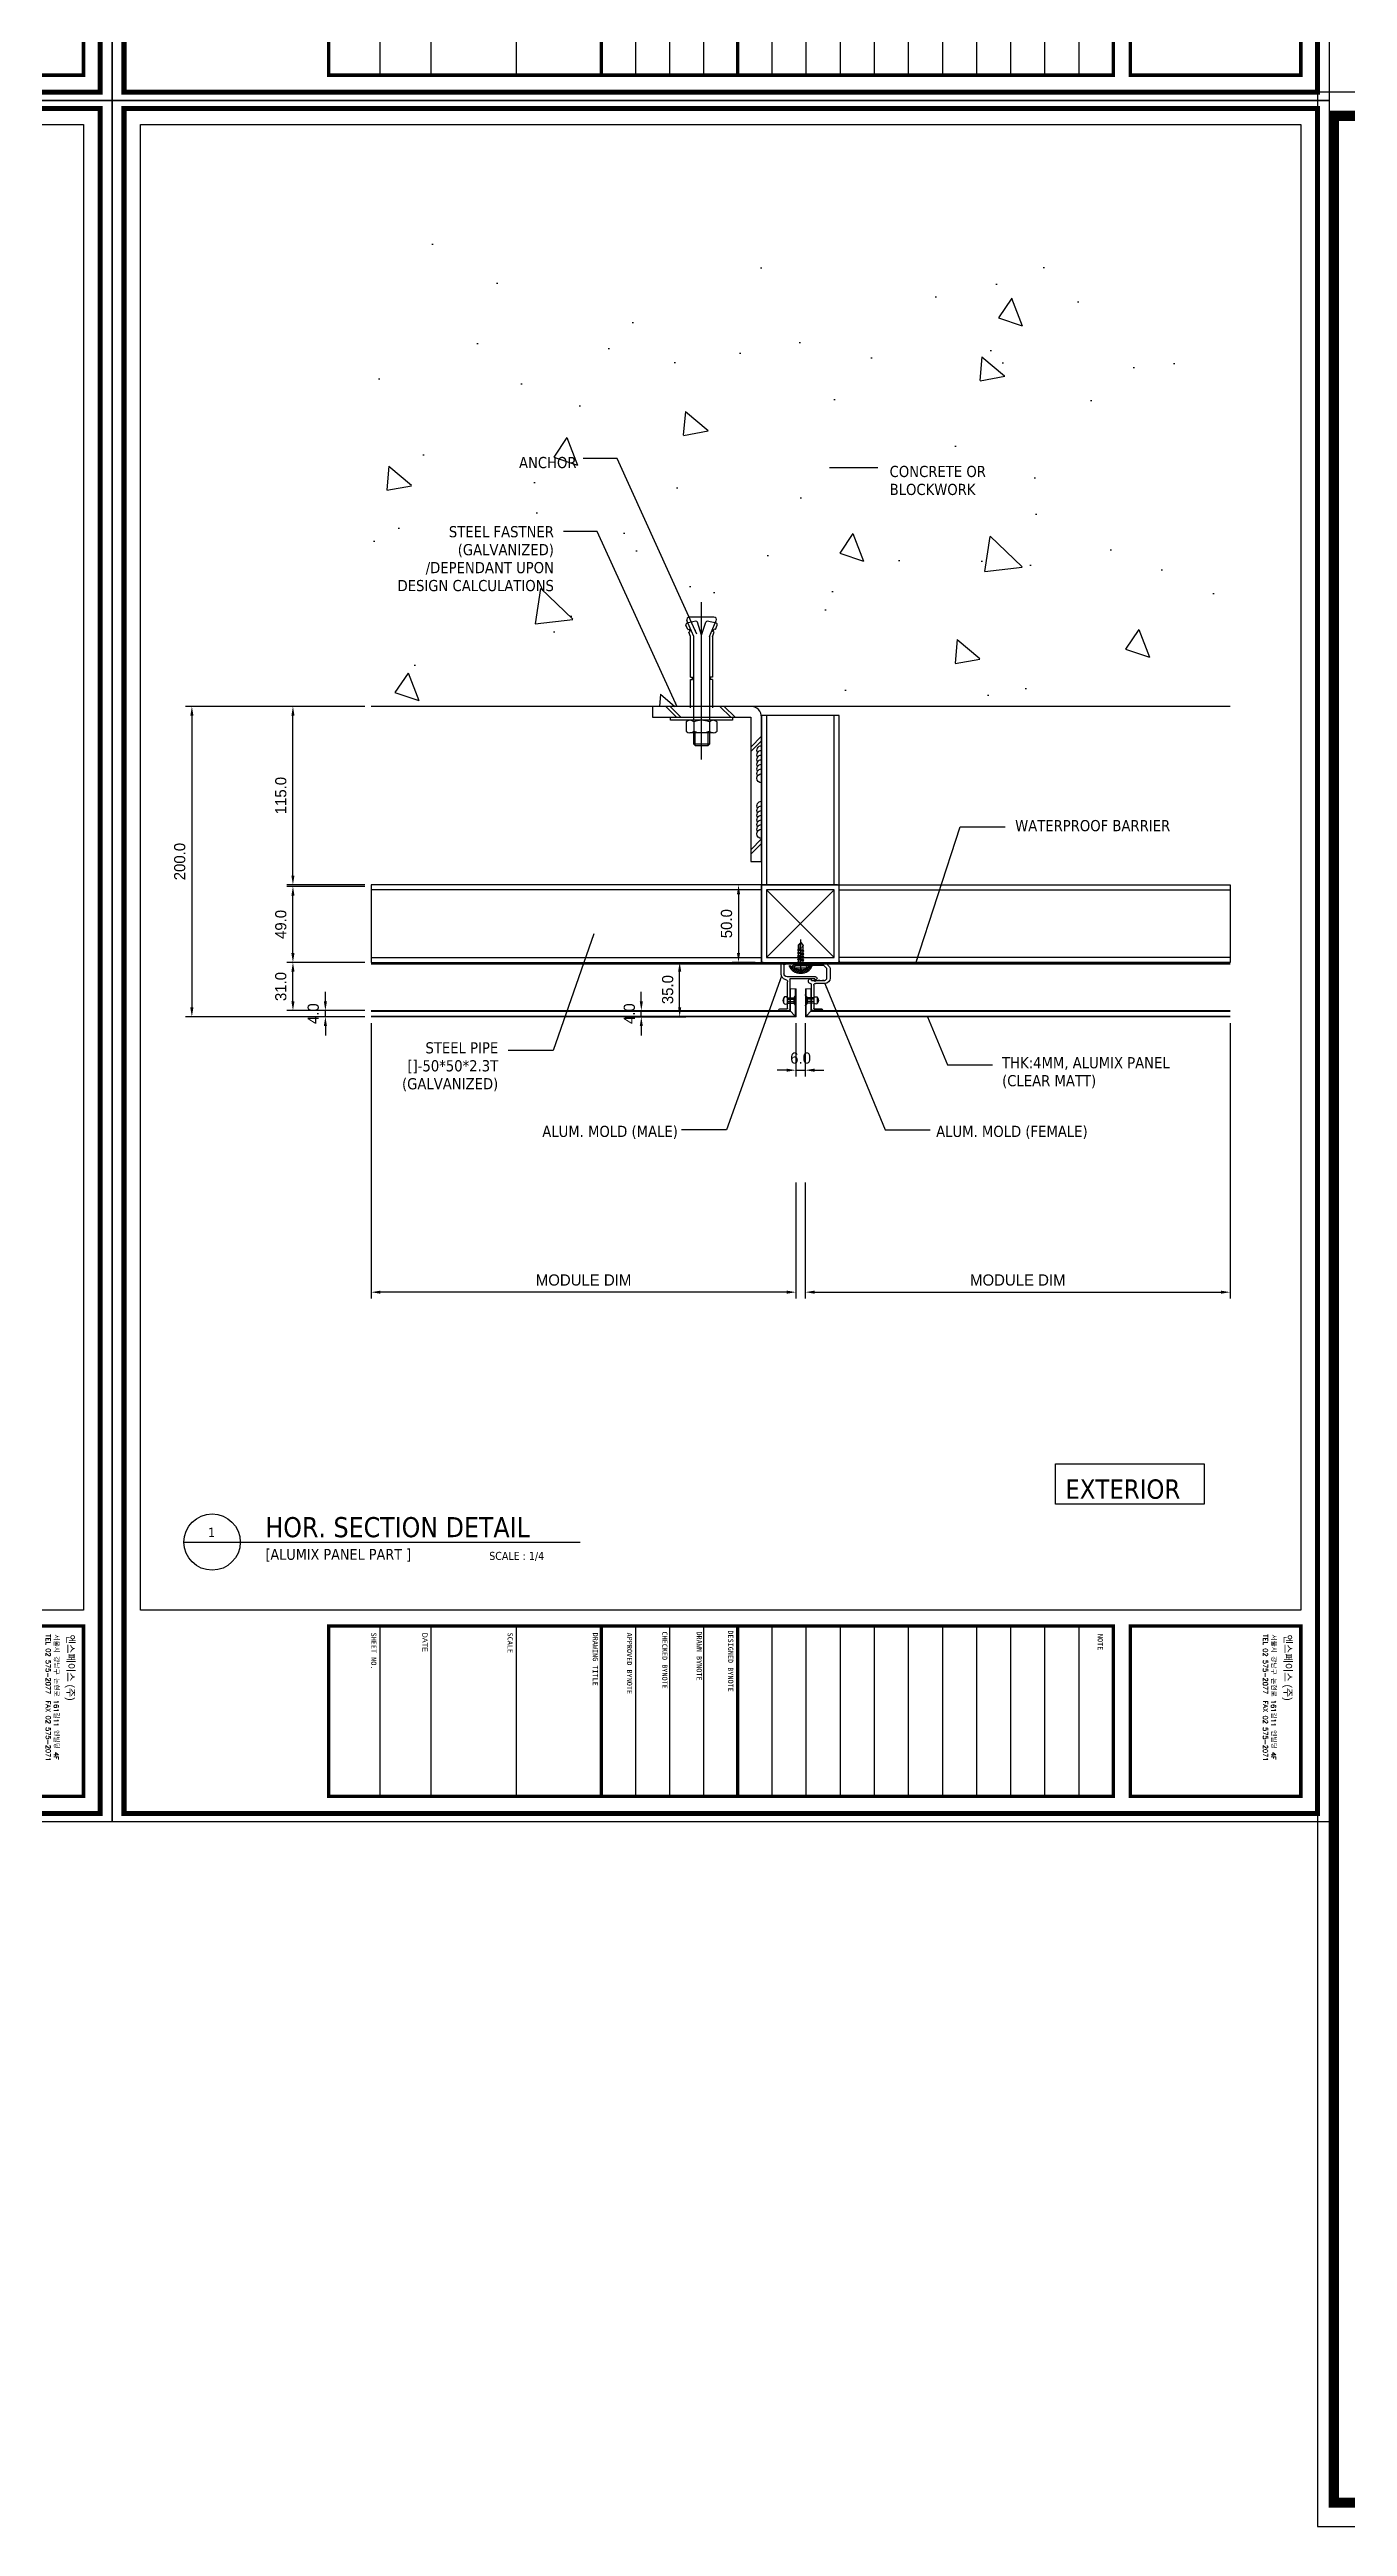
# Model space of a CAD drawing. Header units: millimetres. Extents: x 7297 to 60227, y -7497 to 19324.
# Drawn here: x 15124 to 15960, y 5186 to 6782 of the extents above; entities that cross this region are included whole.
import ezdxf

# ---------------------------------------------------------------- set-up
doc = ezdxf.new("R2010")
doc.units = ezdxf.units.MM
doc.linetypes.add('HIDDEN', pattern=[0.375, 0.25, -0.125])
for name, color, linetype in [('NS_AL_MOLD', 7, 'Continuous'), ('NS_BRACKET_NUTS', 1, 'Continuous'), ('NS_CAULKING', 8, 'Continuous'), ('NS_COL_RED', 1, 'Continuous'), ('NS_COL_WHITE', 7, 'Continuous'), ('NS_COL_YELLOW', 2, 'Continuous'), ('NS_CON', 8, 'Continuous'), ('NS_DIM', 1, 'Continuous'), ('NS_FORM', 7, 'Continuous'), ('NS_FRAME', 253, 'Continuous'), ('NS_PIPE_FRAME', 2, 'Continuous'), ('NS_RIVET_SCREW', 1, 'Continuous'), ('NS_TEXT', 2, 'Continuous'), ('NS_WATERPROOF', 150, 'Continuous'), ('NS_WELD', 1, 'Continuous')]:
    doc.layers.add(name, color=color, linetype=linetype)
doc.layers.add('NS_AL_PANEL', color=32, linetype='Continuous', lineweight=9)
doc.styles.add('Expo M', font='Expo M.ttf')
doc.styles.add('HGTXT', font='romans.shx', dxfattribs={"bigfont": 'whgtxt.shx'})
doc.dimstyles.new('DS2', dxfattribs={"dimscale": 2, "dimtxt": 1.8, "dimasz": 1.5, "dimexe": 1, "dimexo": 1, "dimgap": 0.5, "dimtad": 1, "dimtoh": 1, "dimdec": 1, "dimzin": 1, "dimdsep": 46, "dimtxsty": 'Expo M', "dimcen": 2, "dimadec": 1, "dimazin": 0, "dimtfac": 1, "dimtdec": 4, "dimtix": 1, "dimtmove": 1, "dimatfit": 3, "dimfxl": 1, "dimtolj": 1, "dimtzin": 1, "dimarcsym": 0})
doc.dimstyles.new('N-SPACE', dxfattribs={"dimscale": 4, "dimtxt": 1.8, "dimasz": 1.5, "dimexe": 1, "dimexo": 1, "dimgap": 1, "dimtad": 1, "dimtoh": 1, "dimdec": 1, "dimzin": 1, "dimdsep": 46, "dimtxsty": 'Expo M', "dimcen": 2, "dimclrd": 1, "dimclre": 1, "dimclrt": 2, "dimadec": 1, "dimazin": 0, "dimtfac": 1, "dimtdec": 1, "dimtix": 1, "dimtmove": 1, "dimatfit": 3, "dimfxl": 1, "dimtolj": 1, "dimtzin": 1, "dimarcsym": 0})
pattern_1 = [(45, (-549004.8037, 34338.6806), (-0.6735192091, 0.6735192091), []), (135, (-549004.8037, 34338.6806), (-0.6735192091, -0.6735192091), [])]

# ---------------------------------------------------------------- blocks, each defined once
blk = doc.blocks.new('AL-TEMPLATE')
at = {"color": 8}
for p, q in [((2716.82, 1392.97), (2800.02, 1392.97)), ((2716.82, 1376.33), (2800.02, 1376.33)), ((2716.82, 1359.69), (2800.02, 1359.69)), ((2716.82, 1343.05), (2800.02, 1343.05)), ((2716.82, 1326.41), (2800.02, 1326.41)), ((2716.82, 1309.77), (2800.02, 1309.77)), ((2716.82, 1293.13), (2800.02, 1293.13)), ((2716.82, 1276.49), (2800.02, 1276.49)), ((2716.82, 1259.85), (2800.02, 1259.85)), ((2716.82, 1243.21), (2800.02, 1243.21)), ((2716.82, 1209.93), (2800.02, 1209.93)), ((2716.82, 1193.29), (2800.02, 1193.29)), ((2716.82, 1176.65), (2800.02, 1176.65)), ((2716.82, 1118.41), (2800.02, 1118.41)), ((2716.82, 1076.81), (2800.02, 1076.81)), ((2716.82, 1051.85), (2800.02, 1051.85))]:
    blk.add_line(p, q, dxfattribs=at)
at = {"color": 7, "ltscale": 2}
blk.add_lwpolyline([(1972.34, 1515.25), (1972.34, 921.25), (2812.34, 921.25), (2812.34, 1515.25)], close=True, dxfattribs=at)
at = {"color": 8}
for points, const_width in [([(1976.34, 1509.45), (2808.34, 1509.45), (2808.34, 927.05), (1976.34, 927.05)], 2.5), ([(2716.82, 1501.32), (2800.02, 1501.32), (2800.02, 1418.12), (2716.82, 1418.12)], 1.66), ([(2716.82, 1409.8), (2800.02, 1409.8), (2800.02, 1026.89), (2716.82, 1026.89)], 1.66)]:
    blk.add_lwpolyline(points, close=True, dxfattribs=dict(at, const_width=const_width))
at = {"color": 9}
blk.add_lwpolyline([(1984.07, 1501.32), (2709.08, 1501.32), (2709.08, 935.18), (1984.07, 935.18)], close=True, dxfattribs=at)
at = {"color": 8, "const_width": 1.66}
for points in [[(2716.82, 1226.57), (2800.02, 1226.57)], [(2716.82, 1160.01), (2800.02, 1160.01)]]:
    blk.add_lwpolyline(points, dxfattribs=at)
at = {"color": 146, "true_color": 0x105689, "insert": (2721.06, 1496.93), "char_height": 3.6698, "attachment_point": 1, "style": 'HGTXT'}
blk.add_mtext('{\\fExpo M|b0|i0|c129|p18;엔스페이스 (주)}', dxfattribs=at)
at = {"insert": (2720.94, 1489.17), "char_height": 2.3487, "attachment_point": 1, "style": 'HGTXT'}
blk.add_mtext('서울시 강남구 논현로 161길11 엔빌딩 4F\\PTEL 02 575-2077  FAX 02 575-2071', dxfattribs=at)
at = {"color": 8, "attachment_point": 1}
for s, insert, char_height, width in [('NOTE', (2720.76, 1404.73), 2.556, 438.9676), ('DESIGNED BYNOTE', (2719.01, 1224.39), 2.5559, 438.9676), ('DRAWN BYNOTE', (2719.56, 1209.04), 2.5559, 438.9676), ('CHECKED BYNOTE', (2719.56, 1192.25), 2.5559, 438.9676), ('APPROVED BYNOTE', (2720.1, 1175.04), 2.5559, 438.9676), ('DRAWING TITLE', (2720.1, 1158.4), 2.5559, 438.9675), ('SCALE', (2720.1, 1116.8), 2.556, 438.9675), ('{\\fﾱﾼﾸﾲ|b0|i0|c129|p49;DATE}', (2720.1, 1075.2), 2.5559, 438.9675), ('SHEET NO.', (2720.1, 1050.24), 2.556, 438.9675)]:
    blk.add_mtext(s, dxfattribs=dict(at, insert=insert, char_height=char_height, width=width))
blk = doc.blocks.new('A$C0843732F')
for centre, start in [((0, -3), 90), ((0, -6), 150), ((0, -9), 150), ((0, -12), 150), ((0, -15), 150), ((0, -18), 150), ((0, -21), 150)]:
    blk.add_arc(centre, 3, start, 270)
blk = doc.blocks.new('set anchor')
for p, q in [((7.9, 64.5), (-7.9, 64.5)), ((0, -27.2), (0, 74.1)), ((-8.9, 56.5), (-10.1, 59.4)), ((-3.7, 61.8), (-9.5, 60.5)), ((-5, 52), (-9.4, 62.2)), ((-8.9, 56.5), (-8, 56.8)), ((-8.2, 54.8), (-7.3, 55.2)), ((-7.1, 52), (-8.2, 54.8)), ((-7.3, 55.2), (-8, 56.8)), ((-7.1, 25.8), (-7.1, 52)), ((-5, -2), (-5, 52)), ((0, 52.8), (-2.7, 61.3)), ((0, 52.8), (2.7, 61.3)), ((9.5, 60.5), (3.7, 61.8)), ((5, 52), (9.4, 62.2)), ((5, 52), (5, -2)), ((7.1, 52), (8.2, 54.8)), ((7.1, 52), (7.1, 25.8)), ((7.3, 55.2), (8, 56.8)), ((8.2, 54.8), (7.3, 55.2)), ((8.9, 56.5), (8, 56.8)), ((8.9, 56.5), (10.1, 59.4)), ((-7.1, 25.8), (-5.8, 25.8)), ((-7.1, 6), (-7.1, 24.2)), ((-7.1, 24.2), (-5.8, 24.2)), ((-5.8, 24.2), (-5.8, 25.8)), ((7.1, 25.8), (5.8, 25.8)), ((5.8, 24.2), (5.8, 25.8)), ((7.1, 24.2), (5.8, 24.2)), ((7.1, 24.2), (7.1, 6)), ((-20, 0), (20, 0)), ((-20, -2), (-20, 0)), ((20, 0), (20, -2)), ((20, -2), (-20, -2)), ((7.5, -2), (-7.5, -2)), ((7.5, -2), (-7.5, -2)), ((7.5, -10), (-7.5, -10)), ((-5, -3), (-5, -9)), ((-5, -17.4), (-5, -10)), ((-4.2, -18.2), (-4.2, -10)), ((4.2, -18.2), (4.2, -10)), ((5, -3), (5, -9)), ((5, -10), (5, -17.4)), ((5, -17.4), (-5, -17.4)), ((-4.2, -18.2), (-5, -17.4)), ((-4.2, -18.2), (4.2, -18.2)), ((5, -17.4), (4.2, -18.2))]:
    blk.add_line(p, q)
blk.add_lwpolyline([(5, -3, 0.202073), (-5, -3, 0.404145), (-10, -3), (-10, -9, 0.404145), (-5, -9, 0.202073), (5, -9, 0.404145), (10, -9), (10, -3, 0.404145)], format="xyb", close=True)
for centre, radius, start, end in [((-7.9, 62.8), 1.67, 90, 203.4287), ((7.9, 62.8), 1.67, 336.5713, 90), ((-9.3, 59.7), 0.833, 102.5288, 201.8014), ((-3.5, 61), 0.833, 17.6501, 102.5288), ((3.5, 61), 0.833, 77.4712, 162.3499), ((9.3, 59.7), 0.833, 338.1986, 77.4712)]:
    blk.add_arc(centre, radius, start, end)
blk = doc.blocks.new('*D336')
at = {"layer": 'NS_DIM', "color": 1, "lineweight": -2, "transparency": 16777216}
for p, q in [((15331.5, 6154.9), (15331.5, 5977.5)), ((15605.1, 6052.1), (15605.1, 5977.5)), ((15599.1, 5981.5), (15337.5, 5981.5))]:
    blk.add_line(p, q, dxfattribs=at)
at = {"layer": 'NS_DIM', "color": 1, "transparency": 16777216}
for points in [[(15337.5, 5982.5), (15337.5, 5980.5), (15331.5, 5981.5)], [(15599.1, 5982.5), (15599.1, 5980.5), (15605.1, 5981.5)]]:
    blk.add_solid(points, dxfattribs=at)
at = {"layer": 'NS_DIM', "color": 2, "transparency": 16777216, "insert": (15468.3, 5989.3), "char_height": 7.2, "attachment_point": 5, "style": 'Expo M'}
blk.add_mtext('\\A1;MODULE DIM', dxfattribs=at)
blk = doc.blocks.new('*D335')
at = {"layer": 'NS_DIM', "color": 1, "lineweight": -2, "transparency": 16777216}
for p, q in [((15884.8, 6154.9), (15884.8, 5977.5)), ((15611.1, 6052.1), (15611.1, 5977.5)), ((15617.1, 5981.5), (15878.8, 5981.5))]:
    blk.add_line(p, q, dxfattribs=at)
at = {"layer": 'NS_DIM', "color": 1, "transparency": 16777216}
for points in [[(15617.1, 5982.5), (15617.1, 5980.5), (15611.1, 5981.5)], [(15878.8, 5982.5), (15878.8, 5980.5), (15884.8, 5981.5)]]:
    blk.add_solid(points, dxfattribs=at)
at = {"layer": 'NS_DIM', "color": 2, "transparency": 16777216, "insert": (15748, 5989.3), "char_height": 7.2, "attachment_point": 5, "style": 'Expo M'}
blk.add_mtext('\\A1;MODULE DIM', dxfattribs=at)
blk = doc.blocks.new('*D333')
at = {"layer": 'NS_DIM', "color": 1, "lineweight": -2, "transparency": 16777216}
for p, q in [((15327.5, 6358.9), (15277.1, 6358.9)), ((15281.1, 6249.9), (15281.1, 6352.9)), ((15327.5, 6243.9), (15277.1, 6243.9))]:
    blk.add_line(p, q, dxfattribs=at)
at = {"layer": 'NS_DIM', "color": 1, "transparency": 16777216}
for points in [[(15280.1, 6352.9), (15282.1, 6352.9), (15281.1, 6358.9)], [(15280.1, 6249.9), (15282.1, 6249.9), (15281.1, 6243.9)]]:
    blk.add_solid(points, dxfattribs=at)
at = {"layer": 'NS_DIM', "color": 2, "transparency": 16777216, "insert": (15273.3, 6301.4), "char_height": 7.2, "attachment_point": 5, "rotation": 90, "style": 'Expo M'}
blk.add_mtext('\\A1;115.0', dxfattribs=at)
blk = doc.blocks.new('*D332')
at = {"layer": 'NS_DIM', "color": 1, "lineweight": -2, "transparency": 16777216}
for p, q in [((15327.5, 6242.9), (15277.1, 6242.9)), ((15281.1, 6199.9), (15281.1, 6236.9)), ((15327.5, 6193.9), (15277.1, 6193.9))]:
    blk.add_line(p, q, dxfattribs=at)
at = {"layer": 'NS_DIM', "color": 1, "transparency": 16777216}
for points in [[(15280.1, 6236.9), (15282.1, 6236.9), (15281.1, 6242.9)], [(15280.1, 6199.9), (15282.1, 6199.9), (15281.1, 6193.9)]]:
    blk.add_solid(points, dxfattribs=at)
at = {"layer": 'NS_DIM', "color": 2, "transparency": 16777216, "insert": (15273.3, 6218.4), "char_height": 7.2, "attachment_point": 5, "rotation": 90, "style": 'Expo M'}
blk.add_mtext('\\A1;49.0', dxfattribs=at)
blk = doc.blocks.new('*D331')
at = {"layer": 'NS_DIM', "color": 1, "lineweight": -2, "transparency": 16777216}
for p, q in [((15327.5, 6193.9), (15277.1, 6193.9)), ((15281.1, 6168.9), (15281.1, 6187.9)), ((15327.5, 6162.9), (15277.1, 6162.9))]:
    blk.add_line(p, q, dxfattribs=at)
at = {"layer": 'NS_DIM', "color": 1, "transparency": 16777216}
for points in [[(15280.1, 6187.9), (15282.1, 6187.9), (15281.1, 6193.9)], [(15280.1, 6168.9), (15282.1, 6168.9), (15281.1, 6162.9)]]:
    blk.add_solid(points, dxfattribs=at)
at = {"layer": 'NS_DIM', "color": 2, "transparency": 16777216, "insert": (15273.3, 6178.4), "char_height": 7.2, "attachment_point": 5, "rotation": 90, "style": 'Expo M'}
blk.add_mtext('\\A1;31.0', dxfattribs=at)
blk = doc.blocks.new('*D330')
at = {"layer": 'NS_DIM', "color": 1, "lineweight": -2, "transparency": 16777216}
for p, q in [((15327.5, 6162.9), (15298, 6162.9)), ((15302, 6168.9), (15302, 6174.9)), ((15302, 6158.9), (15302, 6162.9)), ((15327.5, 6158.9), (15298, 6158.9)), ((15302, 6152.9), (15302, 6146.9))]:
    blk.add_line(p, q, dxfattribs=at)
at = {"layer": 'NS_DIM', "color": 1, "transparency": 16777216}
for points in [[(15301, 6168.9), (15303, 6168.9), (15302, 6162.9)], [(15301, 6152.9), (15303, 6152.9), (15302, 6158.9)]]:
    blk.add_solid(points, dxfattribs=at)
at = {"layer": 'NS_DIM', "color": 2, "transparency": 16777216, "insert": (15294.2, 6160.9), "char_height": 7.2, "attachment_point": 5, "rotation": 90, "style": 'Expo M'}
blk.add_mtext('\\A1;4.0', dxfattribs=at)
blk = doc.blocks.new('*U98')
for p, q in [((1, 50), (0, 50)), ((0, 49), (0, 50)), ((0, 49), (0, 1)), ((49, 50), (1, 50)), ((49, 50), (50, 50)), ((50, 49), (50, 50)), ((50, 1), (50, 49)), ((3.2, 3.2), (46.8, 46.8)), ((46.8, 3.2), (3.2, 46.8)), ((0, 1), (0, 0)), ((1, 0), (0, 0)), ((50, 1), (50, 0)), ((1, 0), (49, 0)), ((49, 0), (50, 0))]:
    blk.add_line(p, q)
blk.add_lwpolyline([(3.2, 46.8), (3.2, 3.2), (46.8, 3.2), (46.8, 46.8)], close=True)
for centre, start, end in [((1, 49), 90, 180), ((49, 49), 0, 90), ((1, 1), 180, 270), ((49, 1), 270, 0)]:
    blk.add_arc(centre, 1, start, end)
blk = doc.blocks.new('*U222')
blk.add_lwpolyline([(0, 0), (50, 0), (50, 251.4), (0, 251.4)], close=True)
at = {"linetype": 'HIDDEN'}
blk.add_lwpolyline([(3.2, 0), (46.8, 0), (46.8, 251.4), (3.2, 251.4)], close=True, dxfattribs=at)
blk = doc.blocks.new('*U220')
blk.add_lwpolyline([(0, 0), (50, 0), (50, 251.8), (0, 251.8)], close=True)
at = {"linetype": 'HIDDEN'}
blk.add_lwpolyline([(3.2, 0), (46.8, 0), (46.8, 251.8), (3.2, 251.8)], close=True, dxfattribs=at)
blk = doc.blocks.new('*U221')
blk.add_lwpolyline([(0, 0), (50, 0), (50, 109), (0, 109)], close=True)
at = {"linetype": 'HIDDEN'}
blk.add_lwpolyline([(3.2, 0), (46.8, 0), (46.8, 109), (3.2, 109)], close=True, dxfattribs=at)
blk = doc.blocks.new('*D329')
at = {"layer": 'NS_DIM', "color": 1, "lineweight": -2, "transparency": 16777216}
for p, q in [((15327.5, 6358.9), (15212, 6358.9)), ((15216, 6352.9), (15216, 6164.9)), ((15327.5, 6158.9), (15212, 6158.9))]:
    blk.add_line(p, q, dxfattribs=at)
at = {"layer": 'NS_DIM', "color": 1, "transparency": 16777216}
for points in [[(15215, 6352.9), (15217, 6352.9), (15216, 6358.9)], [(15215, 6164.9), (15217, 6164.9), (15216, 6158.9)]]:
    blk.add_solid(points, dxfattribs=at)
at = {"layer": 'NS_DIM', "color": 2, "transparency": 16777216, "insert": (15208.2, 6258.9), "char_height": 7.2, "attachment_point": 5, "rotation": 90, "style": 'Expo M'}
blk.add_mtext('\\A1;200.0', dxfattribs=at)
blk = doc.blocks.new('male-mold')
for p, q in [((-241, 13.7, -850.5), (-239.7, 14.7, -850.5)), ((-239.4, 13.3, -850.5), (-240.8, 13.3, -850.5)), ((-239.4, 13.3, -850.5), (-239.4, -2.4, -850.5)), ((-238.1, 13.9, -850.5), (-238.1, -4.5, -850.5)), ((-259.9, -3.7, -850.5), (-259.9, -9.1, -850.5)), ((-239.7, -2.7, -850.5), (-258.9, -2.7, -850.5)), ((-258.7, -9.1, -850.5), (-258.7, -4.5, -850.5)), ((-258.4, -4.2, -850.5), (-241.3, -4.2, -850.5)), ((-236.6, -8.2, -850.5), (-229.7, -8.2, -850.5)), ((-230.4, -6.5, -850.5), (-236.1, -6.5, -850.5)), ((-229.9, -6, -850.5), (-229.9, -5.5, -850.5)), ((-228.9, -7.4, -850.5), (-228.9, -5.5, -850.5))]:
    blk.add_line(p, q)
for centre, radius, start, end in [((-240.8, 13.5, -850.5), 0.24, 127.1884, 270), ((-239.1, 13.9, -850.5), 1, 360, 127.1884), ((-258.9, -3.7, -850.5), 1, 90, 180), ((-259.3, -9.1, -850.5), 0.6, 180, 0), ((-258.4, -4.5, -850.5), 0.3, 90, 180), ((-241.3, -5.8, -850.5), 1.6, 13.4233, 90), ((-239.7, -2.4, -850.5), 0.3, 270, 360), ((-236.6, -5.2, -850.5), 3, 224.427, 270), ((-236.1, -4.5, -850.5), 2, 180, 270), ((-230.4, -6, -850.5), 0.5, 270, 0), ((-229.4, -5.5, -850.5), 0.5, 0, 180), ((-229.7, -7.4, -850.5), 0.85, 270, 0)]:
    blk.add_arc(centre, radius, start, end)
at = {"extrusion": (0, 0, -1)}
blk.add_arc((235.9, -4.5, 850.5), 4, 315.573, 346.5767, dxfattribs=at)
blk = doc.blocks.new('female-mold-origin')
for p, q in [((-41.3, 203.7, 16.5), (-41.3, 188.2, 16.5)), ((-34.9, 204.7, 16.5), (-40.3, 204.7, 16.5)), ((-39.8, 188.4, 16.5), (-39.8, 203.2, 16.5)), ((-39.5, 203.5, 16.5), (-34.9, 203.5, 16.5)), ((-48.5, 175.7, 16.5), (-51.8, 175.7, 16.5)), ((-48.3, 175.5, 16.5), (-48.5, 175.7, 16.5)), ((-48.1, 175.7, 16.5), (-48.3, 175.5, 16.5)), ((-33.5, 175.7, 16.5), (-48.1, 175.7, 16.5)), ((-43.3, 185.9, 16.5), (-43.3, 185.5, 16.5)), ((-42, 184.2, 16.5), (-41.5, 184.2, 16.5)), ((-41.3, 185.2, 16.5), (-40.3, 185.2, 16.5)), ((-41.3, 185.2, 16.5), (-41.3, 184.4, 16.5)), ((-40, 185.4, 16.5), (-40.1, 185.3, 16.5)), ((-39.6, 185.3, 16.5), (-39.7, 185.4, 16.5)), ((-39.2, 185.4, 16.5), (-39.3, 185.3, 16.5)), ((-38.8, 185.3, 16.5), (-38.9, 185.4, 16.5)), ((-32.8, 187.2, 16.5), (-38.6, 187.2, 16.5)), ((-38.4, 185.4, 16.5), (-38.5, 185.3, 16.5)), ((-38, 185.3, 16.5), (-38.1, 185.4, 16.5)), ((-37.6, 185.4, 16.5), (-37.7, 185.3, 16.5)), ((-37.2, 185.3, 16.5), (-37.3, 185.4, 16.5)), ((-36.8, 185.4, 16.5), (-36.9, 185.3, 16.5)), ((-36.4, 185.3, 16.5), (-36.5, 185.4, 16.5)), ((-36, 185.4, 16.5), (-36.1, 185.3, 16.5)), ((-35.6, 185.3, 16.5), (-35.7, 185.4, 16.5)), ((-35.2, 185.4, 16.5), (-35.3, 185.3, 16.5)), ((-34.8, 185.3, 16.5), (-34.9, 185.4, 16.5)), ((-34.4, 185.4, 16.5), (-34.5, 185.3, 16.5)), ((-34, 185.3, 16.5), (-34.1, 185.4, 16.5)), ((-33.6, 185.4, 16.5), (-33.7, 185.3, 16.5)), ((-33.2, 185.3, 16.5), (-33.3, 185.4, 16.5)), ((-31.4, 177.6, 16.5), (-33.1, 175.8, 16.5)), ((-33, 185.2, 16.5), (-32.8, 185.2, 16.5)), ((-32.1, 174, 16.5), (-29.6, 176.6, 16.5)), ((-31.3, 183.7, 16.5), (-31.3, 177.9, 16.5)), ((-29.3, 177.3, 16.5), (-29.3, 183.7, 16.5)), ((-51.8, 173.7, 16.5), (-32.8, 173.7, 16.5))]:
    blk.add_line(p, q)
for centre, radius, start, end in [((-40.3, 203.7, 16.5), 1, 90, 180), ((-39.5, 203.2, 16.5), 0.3, 90, 180), ((-34.9, 204.1, 16.5), 0.6, 270, 90), ((-51.8, 174.7, 16.5), 1, 90, 270), ((-42, 185.9, 16.5), 1.3, 97.4947, 180), ((-42, 185.5, 16.5), 1.3, 180, 270), ((-41.5, 184.4, 16.5), 0.2, 270, 0), ((-40.3, 185.4, 16.5), 0.2, 270, 315), ((-39.9, 185.3, 16.5), 0.2, 45, 135), ((-38.6, 188.4, 16.5), 1.2, 180, 270), ((-39.5, 185.4, 16.5), 0.2, 225, 315), ((-39.1, 185.3, 16.5), 0.2, 45, 135), ((-38.7, 185.4, 16.5), 0.2, 225, 315), ((-38.3, 185.3, 16.5), 0.2, 45, 135), ((-37.9, 185.4, 16.5), 0.2, 225, 315), ((-37.5, 185.3, 16.5), 0.2, 45, 135), ((-37.1, 185.4, 16.5), 0.2, 225, 315), ((-36.7, 185.3, 16.5), 0.2, 45, 135), ((-36.3, 185.4, 16.5), 0.2, 225, 315), ((-35.9, 185.3, 16.5), 0.2, 45, 135), ((-35.5, 185.4, 16.5), 0.2, 225, 315), ((-35.1, 185.3, 16.5), 0.2, 45, 135), ((-34.7, 185.4, 16.5), 0.2, 225, 315), ((-34.3, 185.3, 16.5), 0.2, 45, 135), ((-33.9, 185.4, 16.5), 0.2, 225, 315), ((-33.5, 185.3, 16.5), 0.2, 45, 135), ((-33, 185.4, 16.5), 0.2, 225, 270), ((-32.8, 183.7, 16.5), 3.5, 360, 90), ((-30.3, 177.3, 16.5), 1, 315, 360), ((-32.8, 174.7, 16.5), 1, 270, 315)]:
    blk.add_arc(centre, radius, start, end)
at = {"extrusion": (0, 0, -1)}
for centre, radius, start, end in [((42.3, 188.2, -16.5), 1, 180, 262.5053), ((33.5, 176.2, -16.5), 0.5, 225, 270), ((32.8, 183.7, -16.5), 1.5, 90, 180), ((31.8, 177.9, -16.5), 0.5, 180, 225)]:
    blk.add_arc(centre, radius, start, end, dxfattribs=at)
blk = doc.blocks.new('피스')
for p, q in [((-4, 1.5), (-4, 1)), ((-4, 1.5), (4, 1.5)), ((-3, 0), (3, 0)), ((-0.5, 3), (-0.4, 2.3)), ((-0.4, 2.3), (0.4, 2.3)), ((0, 5), (0, -16.8)), ((0.5, 3), (0.4, 2.3)), ((4, 1.5), (4, 1)), ((2, -1.5), (-2, -2)), ((-1.5, -1.5), (-2, -2)), ((-2, -2), (-1.5, -2.5)), ((-1.5, -3.5), (-2, -4)), ((2, -3.5), (-2, -4)), ((-2, -4), (-1.5, -4.5)), ((-1.5, -5.5), (-2, -6)), ((2, -5.5), (-2, -6)), ((-2, -6), (-1.5, -6.5)), ((-1.5, -7.5), (-2, -8)), ((2, -7.5), (-2, -8)), ((-2, -8), (-1.5, -8.5)), ((-1.5, -9.5), (-2, -10)), ((2, -9.5), (-2, -10)), ((-2, -10), (-1.5, -10.5)), ((-1.5, -0.5), (-1.5, -1.5)), ((1.5, -1), (-1.5, -1.5)), ((1.5, -2), (-1.5, -2.5)), ((-1.5, -2.5), (-1.5, -3.5)), ((1.5, -3), (-1.5, -3.5)), ((1.5, -4), (-1.5, -4.5)), ((-1.5, -4.5), (-1.5, -5.5)), ((1.5, -5), (-1.5, -5.5)), ((1.5, -6), (-1.5, -6.5)), ((-1.5, -6.5), (-1.5, -7.5)), ((1.5, -7), (-1.5, -7.5)), ((1.5, -8), (-1.5, -8.5)), ((-1.5, -8.5), (-1.5, -9.5)), ((1.5, -9), (-1.5, -9.5)), ((1.5, -10), (-1.5, -10.5)), ((-1.5, -10.5), (-1.5, -13.5)), ((0, -15), (-1.5, -13.5)), ((-1.3, -13.5), (-1.3, -12)), ((0, -15), (-1.3, -13.5)), ((0, -15), (1.5, -13)), ((1.5, -13), (0.6, -11.5)), ((1.5, -0.5), (1.5, -1)), ((1.5, -1), (2, -1.5)), ((2, -1.5), (1.5, -2)), ((1.5, -2), (1.5, -3)), ((1.5, -3), (2, -3.5)), ((2, -3.5), (1.5, -4)), ((1.5, -4), (1.5, -5)), ((1.5, -5), (2, -5.5)), ((2, -5.5), (1.5, -6)), ((1.5, -6), (1.5, -7)), ((1.5, -7), (2, -7.5)), ((2, -7.5), (1.5, -8)), ((1.5, -8), (1.5, -9)), ((1.5, -9), (2, -9.5)), ((2, -9.5), (1.5, -10)), ((1.5, -10), (1.5, -13))]:
    blk.add_line(p, q)
for centre, radius, start, end in [((0, -3.1), 6.08, 94.7146, 131.1121), ((-3, 1), 1, 180, 270), ((-2, -0.5), 0.5, 0, 90), ((0, -3.1), 6.08, 48.8879, 85.2854), ((2, -0.5), 0.5, 90, 180), ((3, 1), 1, 270, 0), ((-0.3, -12), 1, 30.0863, 180)]:
    blk.add_arc(centre, radius, start, end)
blk = doc.blocks.new('N-SCREW')
blk.add_blockref('피스', (17.3, -1))
blk = doc.blocks.new('flat_rivet')
for p, q in [((13688.1, 7905, 0), (13688.1, 7908.5, 0)), ((13690.4, 7908.5), (13694.6, 7908.5)), ((13690.4, 7907.5), (13694.6, 7907.5)), ((13690.4, 7906), (13694.6, 7906)), ((13690.4, 7905), (13694.6, 7905)), ((13694.6, 7908.5), (13695.9, 7910.5)), ((13694.6, 7905), (13694.6, 7908.5)), ((13695.9, 7903), (13694.6, 7905))]:
    blk.add_line(p, q)
at = {"ltscale": 3}
blk.add_line((13690.4, 7908.5), (13690.4, 7905), dxfattribs=at)
for centre, radius, start, end in [((13689.6, 7906.7, 0), 2.2, 133.0029, 226.9971), ((13689.2, 7907.9), 1.3, 27.3471, 152.6529), ((13689.2, 7905.6), 1.3, 207.3471, 332.6529)]:
    blk.add_arc(centre, radius, start, end)
blk = doc.blocks.new('SCREW_COVER')
h = blk.add_hatch()
h.set_pattern_fill('ANSI37', color=256, scale=0.3, angle=360, style=0, pattern_type=2)
h.set_pattern_definition(pattern_1)
h.paths.add_polyline_path([(209804.7, 123357.3), (209804.7, 123359.8), (209804.5, 123359.8), (209804.2, 123359.8), (209804, 123359.8), (209803.8, 123359.8), (209803.6, 123359.8), (209803.4, 123359.8), (209803.1, 123359.9), (209802.9, 123359.9), (209802.7, 123359.9), (209802.5, 123360), (209802.3, 123360), (209802.1, 123360.1), (209801.6, 123360.1), (209801.2, 123360.3), (209801.2, 123360.3), (209801.2, 123360.3), (209801.1, 123360.3), (209801.1, 123360.3), (209801.1, 123360.3), (209801.1, 123360.3), (209801, 123360.3), (209801, 123360.3), (209801, 123360.3), (209800.9, 123360.3), (209800.9, 123360.3), (209800.9, 123360.3), (209800.9, 123360.4), (209800.8, 123360.4), (209800.8, 123360.4), (209800.8, 123360.4), (209800.7, 123360.4), (209800.7, 123360.4), (209800.7, 123360.4), (209800.7, 123360.5), (209800.6, 123360.5), (209800.6, 123360.5), (209800.6, 123360.5), (209800.6, 123360.5), (209800.5, 123360.5), (209800.5, 123360.6), (209800.5, 123360.6), (209800.5, 123360.6), (209800.4, 123360.6), (209800.4, 123360.6), (209800.4, 123360.7), (209800.4, 123360.7), (209800.3, 123360.7), (209800.3, 123360.7), (209800.3, 123360.8), (209800.3, 123360.8), (209800.3, 123360.8), (209800.2, 123360.8), (209800.2, 123360.9), (209800.2, 123360.9), (209800.2, 123360.9), (209800.2, 123361), (209800.2, 123361), (209800.1, 123361), (209800.1, 123361), (209800.1, 123361.1), (209800.1, 123361.1), (209800.1, 123361.1), (209800.1, 123361.2), (209800.1, 123361.2), (209800.1, 123361.2), (209800.1, 123361.2), (209800.1, 123361.3), (209800, 123361.3), (209800, 123361.3), (209800, 123361.4), (209800, 123361.4), (209800, 123361.4), (209800, 123361.4), (209800, 123361.5), (209800, 123361.5), (209800, 123361.5), (209800, 123361.6), (209800, 123361.6), (209800, 123362.3), (209797.2, 123362.3), (209797.3, 123362), (209797.4, 123361.8), (209797.5, 123361.6), (209797.6, 123361.3), (209797.7, 123361.1), (209797.8, 123360.9), (209798, 123360.7), (209798.1, 123360.5), (209798.3, 123360.2), (209798.5, 123360), (209798.7, 123359.8), (209798.8, 123359.6), (209799, 123359.4), (209799.2, 123359.3), (209799.4, 123359.1), (209799.6, 123358.9), (209799.9, 123358.8), (209800.1, 123358.6), (209800.3, 123358.4), (209800.5, 123358.3), (209800.8, 123358.2), (209801, 123358.1), (209801.3, 123357.9), (209801.5, 123357.8), (209801.7, 123357.7), (209802, 123357.7), (209802.2, 123357.6), (209802.5, 123357.5), (209802.7, 123357.4), (209803, 123357.4), (209803.3, 123357.4), (209803.5, 123357.3), (209803.8, 123357.3), (209804, 123357.3), (209804.3, 123357.3), (209804.5, 123357.3)])
h.paths.add_polyline_path([(209805.1, 123359.8), (209805.1, 123359.8), (209805.1, 123359.8)])
h = blk.add_hatch()
h.set_pattern_fill('ANSI37', color=256, scale=0.3, angle=360, style=0, pattern_type=2)
h.set_pattern_definition(pattern_1)
h.paths.add_polyline_path([(209804.7, 123357.3), (209804.7, 123359.8), (209804.9, 123359.8), (209805.1, 123359.8), (209805.3, 123359.8), (209805.5, 123359.8), (209805.8, 123359.8), (209806, 123359.8), (209806.2, 123359.9), (209806.4, 123359.9), (209806.6, 123359.9), (209806.9, 123360), (209807.1, 123360), (209807.3, 123360.1), (209807.7, 123360.1), (209808.1, 123360.3), (209808.1, 123360.3), (209808.2, 123360.3), (209808.2, 123360.3), (209808.2, 123360.3), (209808.3, 123360.3), (209808.3, 123360.3), (209808.3, 123360.3), (209808.3, 123360.3), (209808.4, 123360.3), (209808.4, 123360.3), (209808.4, 123360.3), (209808.5, 123360.3), (209808.5, 123360.4), (209808.5, 123360.4), (209808.5, 123360.4), (209808.6, 123360.4), (209808.6, 123360.4), (209808.6, 123360.4), (209808.7, 123360.4), (209808.7, 123360.5), (209808.7, 123360.5), (209808.7, 123360.5), (209808.8, 123360.5), (209808.8, 123360.5), (209808.8, 123360.5), (209808.8, 123360.6), (209808.9, 123360.6), (209808.9, 123360.6), (209808.9, 123360.6), (209808.9, 123360.6), (209809, 123360.7), (209809, 123360.7), (209809, 123360.7), (209809, 123360.7), (209809, 123360.8), (209809.1, 123360.8), (209809.1, 123360.8), (209809.1, 123360.8), (209809.1, 123360.9), (209809.1, 123360.9), (209809.1, 123360.9), (209809.2, 123361), (209809.2, 123361), (209809.2, 123361), (209809.2, 123361), (209809.2, 123361.1), (209809.2, 123361.1), (209809.2, 123361.1), (209809.3, 123361.2), (209809.3, 123361.2), (209809.3, 123361.2), (209809.3, 123361.2), (209809.3, 123361.3), (209809.3, 123361.3), (209809.3, 123361.3), (209809.3, 123361.4), (209809.3, 123361.4), (209809.3, 123361.4), (209809.3, 123361.4), (209809.3, 123361.5), (209809.3, 123361.5), (209809.3, 123361.5), (209809.3, 123361.6), (209809.3, 123361.6), (209809.3, 123362.3), (209812.2, 123362.3), (209812.1, 123362), (209812, 123361.8), (209811.9, 123361.6), (209811.8, 123361.3), (209811.6, 123361.1), (209811.5, 123360.9), (209811.4, 123360.7), (209811.2, 123360.5), (209811, 123360.2), (209810.9, 123360), (209810.7, 123359.8), (209810.5, 123359.6), (209810.3, 123359.4), (209810.1, 123359.3), (209809.9, 123359.1), (209809.7, 123358.9), (209809.5, 123358.8), (209809.3, 123358.6), (209809, 123358.4), (209808.8, 123358.3), (209808.6, 123358.2), (209808.3, 123358.1), (209808.1, 123357.9), (209807.8, 123357.8), (209807.6, 123357.7), (209807.4, 123357.7), (209807.1, 123357.6), (209806.8, 123357.5), (209806.6, 123357.4), (209806.3, 123357.4), (209806.1, 123357.4), (209805.8, 123357.3), (209805.6, 123357.3), (209805.3, 123357.3), (209805.1, 123357.3), (209804.8, 123357.3)])
h.paths.add_polyline_path([(209804.2, 123359.8), (209804.2, 123359.8), (209804.2, 123359.8)])
for centre, start, end in [((209804.4, 123365.1), 200.8427, 271.6915), ((209804.9, 123365.1), 268.3085, 339.1573)]:
    blk.add_arc(centre, 7.79, start, end)
blk = doc.blocks.new('*D328')
at = {"layer": 'NS_DIM', "color": 1, "lineweight": -2, "transparency": 16777216}
for p, q in [((15495, 6162.9), (15509.5, 6162.9)), ((15505.5, 6168.9), (15505.5, 6174.9)), ((15505.5, 6158.9), (15505.5, 6162.9)), ((15495, 6158.9), (15509.5, 6158.9)), ((15505.5, 6152.9), (15505.5, 6146.9))]:
    blk.add_line(p, q, dxfattribs=at)
at = {"layer": 'NS_DIM', "color": 1, "transparency": 16777216}
for points in [[(15504.5, 6168.9), (15506.5, 6168.9), (15505.5, 6162.9)], [(15504.5, 6152.9), (15506.5, 6152.9), (15505.5, 6158.9)]]:
    blk.add_solid(points, dxfattribs=at)
at = {"layer": 'NS_DIM', "color": 2, "transparency": 16777216, "insert": (15497.8, 6160.9), "char_height": 7.2, "attachment_point": 5, "rotation": 90, "style": 'Expo M'}
blk.add_mtext('\\A1;4.0', dxfattribs=at)
blk = doc.blocks.new('*D327')
at = {"layer": 'NS_DIM', "color": 1, "lineweight": -2, "transparency": 16777216}
for p, q in [((15509.5, 6193.9), (15534.2, 6193.9)), ((15530.2, 6164.9), (15530.2, 6187.9)), ((15509.5, 6158.9), (15534.2, 6158.9))]:
    blk.add_line(p, q, dxfattribs=at)
at = {"layer": 'NS_DIM', "color": 1, "transparency": 16777216}
for points in [[(15529.2, 6187.9), (15531.2, 6187.9), (15530.2, 6193.9)], [(15529.2, 6164.9), (15531.2, 6164.9), (15530.2, 6158.9)]]:
    blk.add_solid(points, dxfattribs=at)
at = {"layer": 'NS_DIM', "color": 2, "transparency": 16777216, "insert": (15522.5, 6176.4), "char_height": 7.2, "attachment_point": 5, "rotation": 90, "style": 'Expo M'}
blk.add_mtext('\\A1;35.0', dxfattribs=at)
blk = doc.blocks.new('*D326')
at = {"layer": 'NS_DIM', "color": 1, "lineweight": -2, "transparency": 16777216}
for p, q in [((15605.1, 6154.9), (15605.1, 6120.5)), ((15611.1, 6154.9), (15611.1, 6120.5)), ((15599.1, 6124.5), (15593.1, 6124.5)), ((15605.1, 6124.5), (15611.1, 6124.5)), ((15617.1, 6124.5), (15623.1, 6124.5))]:
    blk.add_line(p, q, dxfattribs=at)
at = {"layer": 'NS_DIM', "color": 1, "transparency": 16777216}
for points in [[(15599.1, 6125.5), (15599.1, 6123.5), (15605.1, 6124.5)], [(15617.1, 6125.5), (15617.1, 6123.5), (15611.1, 6124.5)]]:
    blk.add_solid(points, dxfattribs=at)
at = {"layer": 'NS_DIM', "color": 2, "transparency": 16777216, "insert": (15608.1, 6132.3), "char_height": 7.2, "attachment_point": 5, "style": 'Expo M'}
blk.add_mtext('\\A1;6.0', dxfattribs=at)
blk = doc.blocks.new('*D325')
at = {"layer": 'NS_DIM', "color": 1, "lineweight": -2, "transparency": 16777216}
for p, q in [((15578.9, 6243.9), (15564.1, 6243.9)), ((15568.1, 6237.9), (15568.1, 6199.9)), ((15578.9, 6193.9), (15564.1, 6193.9))]:
    blk.add_line(p, q, dxfattribs=at)
at = {"layer": 'NS_DIM', "color": 1, "transparency": 16777216}
for points in [[(15567.1, 6237.9), (15569.1, 6237.9), (15568.1, 6243.9)], [(15567.1, 6199.9), (15569.1, 6199.9), (15568.1, 6193.9)]]:
    blk.add_solid(points, dxfattribs=at)
at = {"layer": 'NS_DIM', "color": 2, "transparency": 16777216, "insert": (15560.4, 6218.9), "char_height": 7.2, "attachment_point": 5, "rotation": 90, "style": 'Expo M'}
blk.add_mtext('\\A1;50.0', dxfattribs=at)

msp = doc.modelspace()

# ---------------------------------------------------------------- hatches: boundary and pattern name
at = {"layer": 'NS_CON'}
h = msp.add_hatch(dxfattribs=at)
h.set_pattern_fill('AR-CONC', color=256, angle=-90)
h.set_pattern_definition([(320, (27654.07, -110592.32), (-15.93909, -182.18467), [19.05, -209.55]), (265, (27654.07, -110592.32), (191.05685, 35.24342), [15.24, -167.64058]), (10.45144, (27652.75, -110607.5), (175.11775, -146.94125), [16.19, -178.09024]), (316.1842, (27704.87, -110592.32), (-42.04233, -271.07904), [28.575, -314.325]), (6.63556, (27701.37, -110614.9), (247.4261, -237.40413), [24.285, -267.1356]), (261.18415, (27704.87, -110592.32), (247.4261, -237.40413), [22.85997, -251.4597]), (291, (27692.17, -110617.72), (-102.2652, -151.6144), [19.05, -209.55]), (236, (27692.17, -110617.72), (184.18797, -61.80203), [15.24, -167.64]), (341.45144, (27683.65, -110630.36), (81.92277, -213.41642), [16.19, -178.08994]), (307.5, (27654.074, -110592.32), (84.55504, -3.088603), [0, -165.608, 0, -170.18, 0, -168.275]), (277.5, (27654.07, -110592.32), (100.180575, -66.81966), [0, -97.028, 0, -161.798, 0, -64.135]), (237.5, (27654.074, -110535.68), (-5.728744, -135.590595), [0, -63.5, 0, -198.12, 0, -262.89]), (227.5, (27654.07, -110510.28), (25.42649, -148.12918), [0, -82.55, 0, -131.572, 0, -186.69])])
h.paths.add_polyline_path([(15884.76, 6358.89), (15884.76, 6658.89), (15331.53, 6658.89), (15331.53, 6358.89)])

# ---------------------------------------------------------------- linework, layer by layer
at = {"layer": 'NS_AL_PANEL'}
for p, q in [((15601.15, 6162.89), (15601.15, 6176.89)), ((15601.15, 6176.89), (15605.15, 6176.89)), ((15601.65, 6162.39), (15601.65, 6176.89)), ((15604.65, 6176.89), (15604.65, 6159.39)), ((15605.15, 6176.89), (15605.15, 6158.89)), ((15611.15, 6158.89), (15611.15, 6176.89)), ((15611.15, 6176.89), (15615.15, 6176.89)), ((15611.65, 6159.39), (15611.65, 6176.89)), ((15614.65, 6176.89), (15614.65, 6162.39)), ((15615.15, 6176.89), (15615.15, 6162.89)), ((15601.15, 6162.89), (15331.53, 6162.89)), ((15601.15, 6162.89), (15331.53, 6162.89)), ((15601.65, 6162.39), (15331.53, 6162.39)), ((15604.65, 6159.39), (15331.53, 6159.39)), ((15601.15, 6162.89), (15604.65, 6159.39)), ((15615.15, 6162.89), (15611.65, 6159.39)), ((15884.76, 6159.39), (15611.65, 6159.39)), ((15884.76, 6162.39), (15614.65, 6162.39)), ((15884.76, 6162.89), (15615.15, 6162.89)), ((15884.76, 6162.89), (15615.15, 6162.89)), ((15331.53, 6158.89), (15605.15, 6158.89)), ((15611.15, 6158.89), (15884.76, 6158.89))]:
    msp.add_line(p, q, dxfattribs=at)
at = {"layer": 'NS_BRACKET_NUTS'}
msp.add_lwpolyline([(15575.94, 6258.89), (15582.94, 6258.89), (15582.94, 6351.89, 0.4142136), (15575.94, 6358.89), (15512.69, 6358.89), (15512.69, 6351.89), (15575.94, 6351.89)], format="xyb", close=True, dxfattribs=at)
at = {"layer": 'NS_COL_RED', "ltscale": 8}
for p, q in [((15528.19, 6351.89), (15521.19, 6358.89)), ((15531.02, 6351.89), (15524.02, 6358.89)), ((15563.14, 6351.89), (15556.14, 6358.89)), ((15565.97, 6351.89), (15558.97, 6358.89)), ((15575.94, 6332.61), (15582.94, 6339.61)), ((15575.94, 6329.78), (15582.94, 6336.78)), ((15575.94, 6266.44), (15582.94, 6273.44)), ((15575.94, 6263.61), (15582.94, 6270.61))]:
    msp.add_line(p, q, dxfattribs=at)
at = {"layer": 'NS_COL_WHITE'}
msp.add_line((15210.88, 5820.52), (15466.02, 5820.52), dxfattribs=at)
msp.add_circle((15229.02, 5820.52), 18.14, dxfattribs=at)
at = {"layer": 'NS_COL_YELLOW'}
msp.add_line((15884.76, 6358.89), (15331.53, 6358.89), dxfattribs=at)
at = {"layer": 'NS_TEXT'}
msp.add_lwpolyline([(15772.3, 5870.84), (15868.04, 5870.84), (15868.04, 5844.84), (15772.3, 5844.84)], close=True, dxfattribs=at)
at = {"layer": 'NS_WATERPROOF', "ltscale": 3}
for p, q in [((15884.76, 6193.39), (15331.53, 6193.39)), ((15884.76, 6192.89), (15331.53, 6192.89))]:
    msp.add_line(p, q, dxfattribs=at)

# ---------------------------------------------------------------- block references
at = {"layer": 'NS_AL_MOLD', "xscale": -1}
for name, p, rotation in [('male-mold', (15603.86, 6422.75, 850.48), 270), ('female-mold-origin', (15656.4, 6367.59, -16.48), 180)]:
    msp.add_blockref(name, p, dxfattribs=dict(at, rotation=rotation))
at = {"layer": 'NS_BRACKET_NUTS'}
msp.add_blockref('set anchor', (15544.32, 6351.89), dxfattribs=at)
at = {"layer": 'NS_CAULKING'}
msp.add_blockref('SCREW_COVER', (-194196.53, -117170.39), dxfattribs=at)
at = {"layer": 'NS_FORM', "xscale": 1.32, "yscale": 1.32, "zscale": 1.32, "rotation": 270}
for p in [(13164.47, 10461.54), (13948.55, 10461.54), (13164.47, 9352.74), (13948.55, 9352.74)]:
    msp.add_blockref('AL-TEMPLATE', p, dxfattribs=at)
at = {"layer": 'NS_FORM', "xscale": 2.64, "yscale": 2.64, "zscale": 2.64}
msp.add_blockref('AL-TEMPLATE', (10734.05, 2754.28), dxfattribs=at)
at = {"layer": 'NS_FRAME'}
msp.add_blockref('*U221', (15582.94, 6243.89), dxfattribs=at)
at = {"layer": 'NS_FRAME', "rotation": 90}
msp.add_blockref('*U222', (15582.94, 6193.89), dxfattribs=at)
at = {"layer": 'NS_FRAME', "xscale": -1, "rotation": 270}
msp.add_blockref('*U220', (15632.94, 6193.89), dxfattribs=at)
at = {"layer": 'NS_PIPE_FRAME'}
msp.add_blockref('*U98', (15582.94, 6193.89), dxfattribs=at)
at = {"layer": 'NS_RIVET_SCREW', "xscale": -1, "rotation": 180}
msp.add_blockref('N-SCREW', (15590.89, 6190.86), dxfattribs=at)
at = {"layer": 'NS_RIVET_SCREW'}
msp.add_blockref('flat_rivet', (1909.25, -1737.34), dxfattribs=at)
at = {"layer": 'NS_RIVET_SCREW', "xscale": -1}
msp.add_blockref('flat_rivet', (29307.04, -1737.34), dxfattribs=at)
at = {"layer": 'NS_WELD', "extrusion": (0, 0, -1), "zscale": -1, "rotation": 180}
for p in [(-15582.94, 6309.54), (-15582.94, 6273.71)]:
    msp.add_blockref('A$C0843732F', p, dxfattribs=at)

# ---------------------------------------------------------------- texts
at = {"layer": 'NS_TEXT', "line_spacing_factor": 0.963855}
for s, insert, char_height, width, attachment_point in [('\\pxqr;{\\fTahoma|b0|i0|c129|p34;ANCHOR}', (15361.99, 6512.21), 7.2, 101.7894, 7), ('\\pxql;{\\fTahoma|b0|i0|c129|p34;CONCRETE OR BLOCKWORK}', (15665.45, 6494.91), 7.2, 101.8813, 7), ('\\pxqr;{\\fTahoma|b0|i0|c0|p34;STEEL \\fTahoma|b0|i0|c129|p34;FASTNER\\fTahoma|b0|i0|c0|p34;\\P(GALVANIZED)\\fTahoma|b0|i0|c129|p34;\\P/DEPENDANT UPON DESIGN CALCULATIONS}', (15449.2, 6475.01), 7.2, 115.6898, 3), ('\\fTahoma;WATERPROOF BARRIER', (15746.3, 6285.66), 7.2, 112.4594, 1), ('\\pxqr;{\\fTahoma|b0|i0|c0|p34;STEEL PIPE\\P[]-\\fTahoma|b0|i0|c129|p34;5\\fTahoma|b0|i0|c0|p34;0*\\fTahoma|b0|i0|c129|p34;5\\fTahoma|b0|i0|c0|p34;0*2.3T\\P(GALVANIZED)}', (15413.32, 6142.52), 7.2, 109.4191, 3), ('\\pxql;{\\fTahoma|b0|i0|c0|p34;T\\fTahoma|b0|i0|c129|p34;HK:4MM,\\fTahoma|b0|i0|c0|p34; \\fTahoma|b0|i0|c129|p34;ALUMIX\\fTahoma|b0|i0|c0|p34; PANEL\\P(\\fTahoma|b0|i0|c129|p34;CLEAR MATT\\fTahoma|b0|i0|c0|p34;)}', (15873.98, 6132.93), 7.2, 136.0889, 3), ('\\pxqr;{\\fTahoma|b0|i0|c129|p34;ALUM. MOLD (MALE)}', (15529.04, 6088.7), 7.2, 105.101, 3), ('\\pxql;{\\fTahoma|b0|i0|c129|p34;ALUM. MOLD (FEMALE)}', (15800.51, 6088.7), 7.2, 105.101, 3), ('\\fTahoma;EXTERIOR', (15778.62, 5848.18), 12.48, 90.2586, 7), ('\\fTahoma;1', (15226.41, 5823.7), 6, 8.9419, 7), ('\\fTahoma;HOR. SECTION DETAIL', (15263.37, 5823.4), 12.96, 193.7311, 7), ('\\fTahoma;[ALUMIX PANEL PART ]', (15263.37, 5807.82), 7, 105.1355, 7), ('\\fTahoma;SCALE : 1/4', (15407.53, 5808.36), 5.184, 42.074, 7)]:
    msp.add_mtext(s, dxfattribs=dict(at, insert=insert, char_height=char_height, width=width, attachment_point=attachment_point))

# ---------------------------------------------------------------- dimensions: what is measured, and where the dimension line sits
at = {"layer": 'NS_DIM'}
for base, p1, p2, picture, middle in [((15215.98, 6158.89), (15331.53, 6358.89), (15331.53, 6158.89), '*D329', (15208.2, 6258.89)), ((15281.11, 6358.89), (15331.53, 6243.89), (15331.53, 6358.89), '*D333', (15273.33, 6301.39)), ((15281.11, 6242.89), (15331.53, 6193.89), (15331.53, 6242.89), '*D332', (15273.33, 6218.39)), ((15568.15, 6193.89), (15582.94, 6243.89), (15582.94, 6193.89), '*D325', (15560.37, 6218.89)), ((15281.11, 6193.89), (15331.53, 6162.89), (15331.53, 6193.89), '*D331', (15273.33, 6178.39)), ((15530.23, 6193.89), (15505.54, 6158.89), (15505.54, 6193.89), '*D327', (15522.45, 6176.39)), ((15302.02, 6162.89), (15331.53, 6158.89), (15331.53, 6162.89), '*D330', (15294.24, 6160.89)), ((15505.54, 6162.89), (15491.04, 6158.89), (15491.04, 6162.89), '*D328', (15497.76, 6160.89))]:
    dim = msp.add_linear_dim(base=base, p1=p1, p2=p2, angle=90, dimstyle='N-SPACE', dxfattribs=at)
    dim.commit()
    dim.dimension.update_dxf_attribs({"geometry": picture, "text_midpoint": middle})
for base, p1, p2, picture, middle in [((15331.53, 5981.49), (15605.15, 6056.13), (15331.53, 6158.89), '*D336', (15468.34, 5989.27)), ((15884.76, 5981.49), (15611.15, 6056.13), (15884.76, 6158.89), '*D335', (15747.95, 5989.27))]:
    dim = msp.add_linear_dim(base=base, p1=p1, p2=p2, text='MODULE DIM', dimstyle='N-SPACE', dxfattribs=at)
    dim.commit()
    dim.dimension.update_dxf_attribs({"geometry": picture, "text_midpoint": middle})
dim = msp.add_linear_dim(base=(15611.15, 6124.52), p1=(15605.15, 6158.89), p2=(15611.15, 6158.89), dimstyle='N-SPACE', dxfattribs=at)
dim.commit()
dim.dimension.update_dxf_attribs({"geometry": '*D326', "text_midpoint": (15608.15, 6132.3)})

# ---------------------------------------------------------------- leaders
for points in [[(15541.33, 6405.45), (15489.84, 6518.51), (15468.04, 6518.51)], [(15626.67, 6512.69), (15635.99, 6512.69), (15657.79, 6512.69)], [(15528.65, 6358.56), (15477.15, 6471.62), (15455.35, 6471.62)], [(15682.02, 6192.89), (15710.93, 6281.3), (15739.91, 6281.3)], [(15474.88, 6212.25), (15448.64, 6137.18), (15419.65, 6137.18)], [(15595.88, 6185.01), (15560.43, 6086.1), (15531.44, 6086.1)], [(15623.65, 6180.39), (15662.67, 6086.12), (15691.66, 6086.12)], [(15689.91, 6158.89), (15702.72, 6127.96), (15731.7, 6127.96)]]:
    msp.add_leader(points, dimstyle='DS2', override={"dimgap": 0.5, "dimtad": 0}, dxfattribs=at)

doc.saveas('drawing.dxf')
